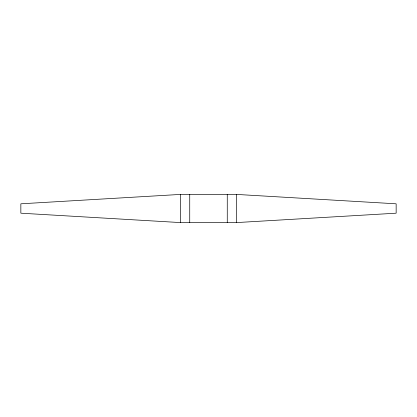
<?xml version="1.0" encoding="UTF-8"?>
<svg xmlns="http://www.w3.org/2000/svg" width="417" height="417" viewBox="0 0 417 417"><rect width="100%" height="100%" fill="white"/><g stroke="black" fill="none" stroke-linecap="round" stroke-linejoin="round"><path stroke-width="0.63" d="M180.352 194.426L20.85 203.809L20.85 213.191L180.352 222.574L236.648 222.574L396.15 213.191L396.15 203.809L236.648 194.426L180.352 194.426L180.352 222.574M236.648 194.426L236.648 222.574M227.265 194.426L227.265 222.574M189.735 194.426L189.735 222.574"/></g></svg>
